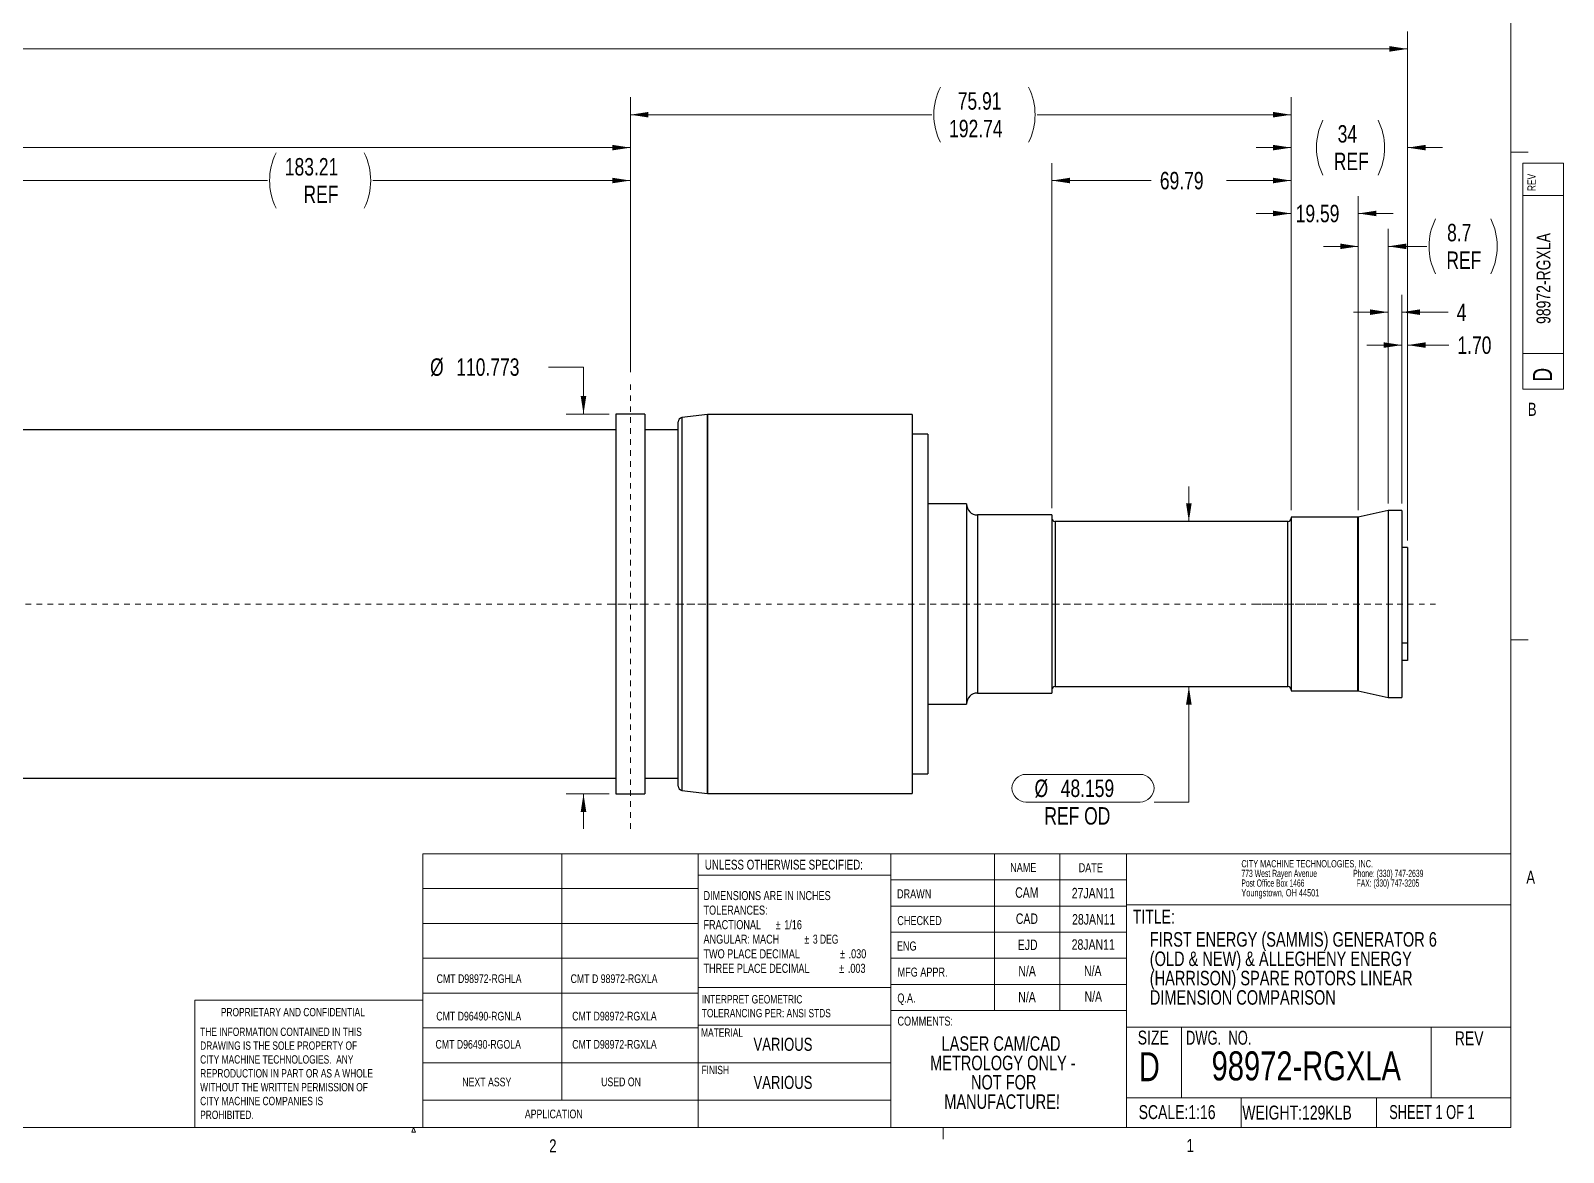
# Model space of a CAD drawing. Header units: millimetres. Extents: x -0.4 to 86.1, y -0.8 to 54.9.
# Drawn here: x 58.16 to 86.11, y 0.59 to 21.04 of the extents above; entities that cross this region are included whole.
import ezdxf

# ---------------------------------------------------------------- set-up
doc = ezdxf.new("R2010")
doc.units = ezdxf.units.MM
doc.linetypes.add('CENTERX2', pattern=[2.032, 1.27, -0.254, 0.254, -0.254])
doc.styles.add('SLDTEXTSTYLE0', font='TXT', dxfattribs={"width": 0.75})
doc.styles.add('SLDTEXTSTYLE1', font='TXT', dxfattribs={"width": 0.6875})
doc.styles.add('SLDTEXTSTYLE2', font='TXT', dxfattribs={"width": 0.694444})
doc.styles.add('SLDTEXTSTYLE3', font='TXT', dxfattribs={"width": 0.605})
doc.styles.add('SLDTEXTSTYLE4', font='TXT', dxfattribs={"width": 0.563689})
doc.styles.add('SLDTEXTSTYLE5', font='TXT', dxfattribs={"width": 0.553284})
doc.styles.add('SLDTEXTSTYLE6', font='TXT', dxfattribs={"width": 0.7})
doc.dimstyles.new('SLDDIMSTYLE0', dxfattribs={"dimtxt": 0.3175, "dimasz": 0.3302, "dimexe": 0, "dimexo": 0.0625, "dimgap": 0.079375, "dimtad": 0, "dimtih": 1, "dimtoh": 1, "dimlfac": 16, "dimrnd": 1e-09, "dimzin": 12, "dimdsep": 46, "dimtxsty": 'SLDTEXTSTYLE0', "dimsah": 1, "dimcen": 0.09, "dimadec": 0, "dimazin": 3, "dimtfac": 1, "dimtofl": 0, "dimtmove": 0, "dimatfit": 3, "dimfxl": 0, "dimfrac": 2, "dimtolj": 1, "dimtzin": 12, "dimarcsym": 0})
doc.dimstyles.new('SLDDIMSTYLE2', dxfattribs={"dimtxt": 0.3175, "dimasz": 0.3302, "dimexe": 0, "dimexo": 0.0625, "dimgap": 0.079375, "dimtad": 0, "dimtih": 1, "dimtoh": 1, "dimlfac": 16, "dimrnd": 1e-09, "dimzin": 12, "dimdsep": 46, "dimtxsty": 'SLDTEXTSTYLE0', "dimsah": 1, "dimcen": 0.09, "dimadec": 0, "dimazin": 3, "dimtfac": 1, "dimtmove": 0, "dimatfit": 0, "dimfxl": 0, "dimfrac": 2, "dimtolj": 1, "dimtzin": 12, "dimarcsym": 0})
doc.dimstyles.new('SLDDIMSTYLE3', dxfattribs={"dimtxt": 0.3175, "dimasz": 0.3302, "dimexe": 0, "dimexo": 0.0625, "dimgap": 0.079375, "dimtad": 0, "dimtih": 1, "dimtoh": 1, "dimdec": 1, "dimlfac": 16, "dimrnd": 1e-09, "dimzin": 12, "dimdsep": 46, "dimtxsty": 'SLDTEXTSTYLE0', "dimsah": 1, "dimcen": 0.09, "dimadec": 0, "dimazin": 3, "dimtfac": 1, "dimtdec": 1, "dimtofl": 0, "dimtmove": 0, "dimatfit": 3, "dimfxl": 0, "dimfrac": 2, "dimtolj": 1, "dimtzin": 12, "dimarcsym": 0})
doc.dimstyles.new('SLDDIMSTYLE4', dxfattribs={"dimtxt": 0.3175, "dimasz": 0.3302, "dimexe": 0, "dimexo": 0.0625, "dimgap": 0.079375, "dimtad": 0, "dimtih": 1, "dimtoh": 1, "dimdec": 1, "dimlfac": 16, "dimrnd": 1e-09, "dimzin": 12, "dimdsep": 46, "dimtxsty": 'SLDTEXTSTYLE0', "dimsah": 1, "dimcen": 0.09, "dimadec": 0, "dimazin": 3, "dimtfac": 1, "dimtmove": 0, "dimatfit": 0, "dimfxl": 0, "dimfrac": 2, "dimtolj": 1, "dimtzin": 12, "dimarcsym": 0})
doc.dimstyles.new('SLDDIMSTYLE5', dxfattribs={"dimtxt": 0.3175, "dimasz": 0.3302, "dimexe": 0, "dimexo": 0.0625, "dimgap": 0.079375, "dimtad": 0, "dimtih": 1, "dimtoh": 1, "dimlfac": 16, "dimrnd": 1e-09, "dimzin": 4, "dimdsep": 46, "dimtxsty": 'SLDTEXTSTYLE0', "dimsah": 1, "dimcen": 0.09, "dimadec": 0, "dimazin": 1, "dimtfac": 1, "dimtmove": 0, "dimatfit": 0, "dimfxl": 0, "dimfrac": 2, "dimtolj": 1, "dimtzin": 12, "dimarcsym": 0})
doc.dimstyles.new('SLDDIMSTYLE6', dxfattribs={"dimtxt": 0.3175, "dimasz": 0.3302, "dimexe": 0, "dimexo": 0.0625, "dimgap": 0.079375, "dimtad": 0, "dimtih": 1, "dimtoh": 1, "dimdec": 3, "dimlfac": 16, "dimrnd": 1e-09, "dimzin": 12, "dimdsep": 46, "dimtxsty": 'SLDTEXTSTYLE0', "dimsah": 1, "dimcen": 0.09, "dimadec": 0, "dimazin": 3, "dimtfac": 1, "dimtdec": 3, "dimtmove": 0, "dimatfit": 0, "dimfxl": 0, "dimfrac": 2, "dimtolj": 1, "dimtzin": 12, "dimarcsym": 0})
doc.dimstyles.new('SLDDIMSTYLE7', dxfattribs={"dimtxt": 0.3175, "dimasz": 0.3302, "dimexe": 0, "dimexo": 0.0625, "dimgap": 0.079375, "dimtad": 0, "dimtih": 1, "dimtoh": 1, "dimdec": 1, "dimlfac": 16, "dimrnd": 1e-09, "dimzin": 12, "dimdsep": 46, "dimtxsty": 'SLDTEXTSTYLE0', "dimsah": 1, "dimcen": 0.09, "dimadec": 0, "dimazin": 3, "dimtfac": 1, "dimtdec": 1, "dimtmove": 0, "dimatfit": 0, "dimfxl": 0, "dimfrac": 2, "dimtolj": 1, "dimtzin": 12, "dimarcsym": 0})
doc.dimstyles.new('SLDDIMSTYLE8', dxfattribs={"dimtxt": 0.3175, "dimasz": 0.3302, "dimexe": 0, "dimexo": 0.0625, "dimgap": 0.079375, "dimtad": 0, "dimtih": 1, "dimtoh": 1, "dimdec": 0, "dimlfac": 16, "dimrnd": 1e-09, "dimzin": 12, "dimdsep": 46, "dimtxsty": 'SLDTEXTSTYLE0', "dimsah": 1, "dimcen": 0.09, "dimadec": 0, "dimazin": 3, "dimtfac": 1, "dimtdec": 0, "dimtofl": 0, "dimtmove": 0, "dimatfit": 3, "dimfxl": 0, "dimfrac": 2, "dimtolj": 1, "dimtzin": 12, "dimarcsym": 0})

# ---------------------------------------------------------------- blocks, each defined once
blk = doc.blocks.new('SW_NOTE_0_1')
at = {"color": 0, "linetype": 'Continuous', "lineweight": 0, "char_height": 0.26458, "attachment_point": 1, "style": 'SLDTEXTSTYLE0'}
for s, insert in [('FIRST ENERGY (SAMMIS) GENERATOR 6', (0, 0.341)), ('(OLD & NEW) & ALLEGHENY ENERGY', (0, -0.012)), ('(HARRISON) SPARE ROTORS LINEAR', (0, -0.364)), ('DIMENSION COMPARISON', (0, -0.717))]:
    blk.add_mtext(s, dxfattribs=dict(at, insert=insert))
blk = doc.blocks.new('SW_NOTE_0_2')
at = {"color": 0, "linetype": 'Continuous', "lineweight": 0, "char_height": 0.13229, "attachment_point": 1}
for s, insert, style in [('CITY MACHINE TECHNOLOGIES, INC.', (0, 0.171), 'SLDTEXTSTYLE3'), ('773 West Rayen Avenue                   Phone: (330) 747-2639', (0, -0.006), 'SLDTEXTSTYLE4'), ('Post Office Box 1466                            FAX: (330) 747-3205', (0, -0.182), 'SLDTEXTSTYLE5'), ('Youngstown, OH 44501', (0, -0.359), 'SLDTEXTSTYLE3')]:
    blk.add_mtext(s, dxfattribs=dict(at, insert=insert, style=style))
blk = doc.blocks.new('SW_NOTE_0_3')
at = {"color": 0, "linetype": 'Continuous', "lineweight": 0, "char_height": 0.1524, "attachment_point": 1, "style": 'SLDTEXTSTYLE0'}
for s, insert in [('INTERPRET GEOMETRIC', (0, 0.196)), ('TOLERANCING PER: ANSI STDS', (0, -0.056))]:
    blk.add_mtext(s, dxfattribs=dict(at, insert=insert))
blk = doc.blocks.new('SW_NOTE_0_4')
at = {"color": 0, "linetype": 'Continuous', "lineweight": 0, "char_height": 0.1651, "attachment_point": 1}
for s, insert, style in [('DIMENSIONS ARE IN INCHES', (0, 0.213), 'SLDTEXTSTYLE0'), ('TOLERANCES:', (0, -0.052), 'SLDTEXTSTYLE0'), ('FRACTIONAL', (0, -0.317), 'SLDTEXTSTYLE0'), ('%%p', (1.315, -0.317), 'SLDTEXTSTYLE0'), ('1/16', (1.472, -0.317), 'SLDTEXTSTYLE0'), ('ANGULAR: MACH', (0, -0.582), 'SLDTEXTSTYLE0'), ('%%p', (1.837, -0.582), 'SLDTEXTSTYLE0'), ('3 DEG', (1.995, -0.582), 'SLDTEXTSTYLE6'), ('TWO PLACE DECIMAL', (0, -0.848), 'SLDTEXTSTYLE0'), ('THREE PLACE DECIMAL', (0, -1.113), 'SLDTEXTSTYLE0'), ('%%p', (2.488, -0.848), 'SLDTEXTSTYLE0'), ('.003', (2.631, -1.113), 'SLDTEXTSTYLE0'), ('.030', (2.645, -0.848), 'SLDTEXTSTYLE0'), ('%%p', (2.473, -1.113), 'SLDTEXTSTYLE0')]:
    blk.add_mtext(s, dxfattribs=dict(at, insert=insert, style=style))
blk = doc.blocks.new('SW_NOTE_0_5')
at = {"color": 0, "linetype": 'Continuous', "lineweight": 0, "char_height": 0.1524, "attachment_point": 1, "style": 'SLDTEXTSTYLE0'}
for s, insert in [('THE INFORMATION CONTAINED IN THIS', (0, 0.196)), ('DRAWING IS THE SOLE PROPERTY OF', (0, -0.056)), ('CITY MACHINE TECHNOLOGIES.  ANY', (0, -0.308)), ('REPRODUCTION IN PART OR AS A WHOLE', (0, -0.561)), ('WITHOUT THE WRITTEN PERMISSION OF', (0, -0.813)), ('CITY MACHINE COMPANIES IS', (0, -1.066)), ('PROHIBITED.', (0, -1.318))]:
    blk.add_mtext(s, dxfattribs=dict(at, insert=insert))
blk = doc.blocks.new('SW_NOTE_0_6')
at = {"color": 0, "linetype": 'Continuous', "lineweight": 0, "attachment_point": 2, "style": 'SLDTEXTSTYLE0'}
for s, insert, char_height in [('LASER CAM/CAD', (1.41, 0.341), 0.26458), ('METROLOGY ONLY -', (1.444, -0.012), 0.26458), ('NOT FOR', (1.459, -0.364), 0.2646), ('MANUFACTURE!', (1.429, -0.717), 0.26458)]:
    blk.add_mtext(s, dxfattribs=dict(at, insert=insert, char_height=char_height))
blk = doc.blocks.new('_D_66')
at = {"color": 7, "linetype": 'Continuous', "lineweight": 0}
for p, q in [((3.45, 13.567), (3.45, 21.024)), ((83.266, 11.745), (83.266, 21.024)), ((3.45, 20.706), (46.483, 20.706)), ((83.266, 20.706), (47.738, 20.706))]:
    blk.add_line(p, q, dxfattribs=at)
at = {"color": 7, "linetype": 'Continuous', "lineweight": 18}
for points in [[(3.45, 20.706), (3.781, 20.656), (3.781, 20.757)], [(83.266, 20.706), (82.936, 20.757), (82.936, 20.656)]]:
    blk.add_solid(points, dxfattribs=at)
at = {"color": 7, "linetype": 'Continuous', "lineweight": 18, "insert": (46.642, 20.864), "char_height": 0.3175, "attachment_point": 1, "style": 'SLDTEXTSTYLE0'}
blk.add_mtext('1277', dxfattribs=at)
blk = doc.blocks.new('_D_82')
at = {"color": 7, "linetype": 'Continuous', "lineweight": 0}
for p, q in [((57.646, 14.809), (57.646, 18.624)), ((69.097, 14.81), (69.097, 18.624)), ((57.646, 18.306), (62.479, 18.306)), ((69.097, 18.306), (64.403, 18.306))]:
    blk.add_line(p, q, dxfattribs=at)
at = {"color": 7, "linetype": 'Continuous', "lineweight": 18}
for centre, start, end in [((63.644, 18.306), 153.4349, 206.5651), ((63.238, 18.306), 333.4349, 26.5651)]:
    blk.add_arc(centre, 1.125, start, end, dxfattribs=at)
for points in [[(57.646, 18.306), (57.976, 18.256), (57.976, 18.357)], [(69.097, 18.306), (68.766, 18.357), (68.766, 18.256)]]:
    blk.add_solid(points, dxfattribs=at)
at = {"color": 7, "linetype": 'Continuous', "lineweight": 18, "char_height": 0.3175, "attachment_point": 1, "style": 'SLDTEXTSTYLE0'}
for s, insert in [('183.21', (62.797, 18.716)), ('REF', (63.137, 18.213))]:
    blk.add_mtext(s, dxfattribs=dict(at, insert=insert))
blk = doc.blocks.new('_D_83')
at = {"color": 7, "linetype": 'Continuous', "lineweight": 0}
for p, q in [((69.097, 14.81), (69.097, 19.824)), ((81.143, 12.297), (81.143, 19.824)), ((69.097, 19.506), (74.59, 19.506)), ((81.143, 19.506), (76.515, 19.506))]:
    blk.add_line(p, q, dxfattribs=at)
at = {"color": 7, "linetype": 'Continuous', "lineweight": 18}
for centre, start, end in [((75.755, 19.506), 153.4349, 206.5651), ((75.35, 19.506), 333.4349, 26.5651)]:
    blk.add_arc(centre, 1.125, start, end, dxfattribs=at)
for points in [[(69.097, 19.506), (69.427, 19.456), (69.427, 19.557)], [(81.143, 19.506), (80.813, 19.557), (80.813, 19.456)]]:
    blk.add_solid(points, dxfattribs=at)
at = {"color": 7, "linetype": 'Continuous', "lineweight": 18, "char_height": 0.3175, "attachment_point": 1, "style": 'SLDTEXTSTYLE0'}
for s, insert in [('75.91', (75.065, 19.916)), ('192.74', (74.908, 19.413))]:
    blk.add_mtext(s, dxfattribs=dict(at, insert=insert))
blk = doc.blocks.new('_D_84')
at = {"color": 7, "linetype": 'Continuous', "lineweight": 0}
for p, q in [((76.781, 12.336), (76.781, 18.624)), ((81.143, 12.297), (81.143, 18.624)), ((76.781, 18.306), (78.592, 18.306)), ((81.143, 18.306), (79.964, 18.306))]:
    blk.add_line(p, q, dxfattribs=at)
at = {"color": 7, "linetype": 'Continuous', "lineweight": 18}
for points in [[(76.781, 18.306), (77.111, 18.256), (77.111, 18.357)], [(81.143, 18.306), (80.813, 18.357), (80.813, 18.256)]]:
    blk.add_solid(points, dxfattribs=at)
at = {"color": 7, "linetype": 'Continuous', "lineweight": 18, "insert": (78.75, 18.464), "char_height": 0.3175, "attachment_point": 1, "style": 'SLDTEXTSTYLE0'}
blk.add_mtext('69.79', dxfattribs=at)
blk = doc.blocks.new('_D_85')
at = {"color": 7, "linetype": 'Continuous', "lineweight": 0}
for p, q in [((81.143, 12.297), (81.143, 18.024)), ((82.368, 12.298), (82.368, 18.024)), ((81.143, 17.706), (80.508, 17.706)), ((82.368, 17.706), (83.003, 17.706))]:
    blk.add_line(p, q, dxfattribs=at)
at = {"color": 7, "linetype": 'Continuous', "lineweight": 18}
for points in [[(81.143, 17.706), (80.813, 17.757), (80.813, 17.656)], [(82.368, 17.706), (82.698, 17.656), (82.698, 17.757)]]:
    blk.add_solid(points, dxfattribs=at)
at = {"color": 7, "linetype": 'Continuous', "lineweight": 18, "insert": (81.226, 17.864), "char_height": 0.3175, "attachment_point": 1, "style": 'SLDTEXTSTYLE0'}
blk.add_mtext('19.59', dxfattribs=at)
blk = doc.blocks.new('_D_86')
at = {"color": 7, "linetype": 'Continuous', "lineweight": 0}
for p, q in [((82.368, 12.298), (82.368, 17.424)), ((82.912, 12.418), (82.912, 17.424)), ((82.368, 17.106), (81.733, 17.106)), ((82.912, 17.106), (83.617, 17.106))]:
    blk.add_line(p, q, dxfattribs=at)
at = {"color": 7, "linetype": 'Continuous', "lineweight": 18}
for centre, start, end in [((84.782, 17.106), 153.4349, 206.5651), ((83.775, 17.106), 333.4349, 26.5651)]:
    blk.add_arc(centre, 1.125, start, end, dxfattribs=at)
for points in [[(82.368, 17.106), (82.037, 17.157), (82.037, 17.056)], [(82.912, 17.106), (83.242, 17.056), (83.242, 17.157)]]:
    blk.add_solid(points, dxfattribs=at)
at = {"color": 7, "linetype": 'Continuous', "lineweight": 18, "char_height": 0.3175, "attachment_point": 1, "style": 'SLDTEXTSTYLE0'}
for s, insert in [('8.7', (83.986, 17.516)), ('REF', (83.974, 17.013))]:
    blk.add_mtext(s, dxfattribs=dict(at, insert=insert))
blk = doc.blocks.new('_D_87')
at = {"color": 7, "linetype": 'Continuous', "lineweight": 0}
for p, q in [((82.912, 12.418), (82.912, 16.224)), ((83.16, 12.418), (83.16, 16.224)), ((82.912, 15.906), (82.277, 15.906)), ((83.16, 15.906), (84.003, 15.906))]:
    blk.add_line(p, q, dxfattribs=at)
at = {"color": 7, "linetype": 'Continuous', "lineweight": 18}
for points in [[(82.912, 15.906), (82.582, 15.957), (82.582, 15.856)], [(83.16, 15.906), (83.49, 15.856), (83.49, 15.957)]]:
    blk.add_solid(points, dxfattribs=at)
at = {"color": 7, "linetype": 'Continuous', "lineweight": 18, "insert": (84.162, 16.064), "char_height": 0.318, "attachment_point": 1, "style": 'SLDTEXTSTYLE0'}
blk.add_mtext('4', dxfattribs=at)
blk = doc.blocks.new('_D_88')
at = {"color": 7, "linetype": 'Continuous', "lineweight": 0}
for p, q in [((83.16, 12.418), (83.16, 15.624)), ((83.266, 11.745), (83.266, 15.624)), ((83.16, 15.306), (82.525, 15.306)), ((83.266, 15.306), (84.016, 15.306))]:
    blk.add_line(p, q, dxfattribs=at)
at = {"color": 7, "linetype": 'Continuous', "lineweight": 18}
for points in [[(83.16, 15.306), (82.83, 15.357), (82.83, 15.256)], [(83.266, 15.306), (83.596, 15.256), (83.596, 15.357)]]:
    blk.add_solid(points, dxfattribs=at)
at = {"color": 7, "linetype": 'Continuous', "lineweight": 18, "insert": (84.175, 15.464), "char_height": 0.3175, "attachment_point": 1, "style": 'SLDTEXTSTYLE0'}
blk.add_mtext('1.70', dxfattribs=at)
blk = doc.blocks.new('_D_96')
at = {"color": 7, "linetype": 'Continuous', "lineweight": 0}
for p, q in [((67.607, 14.906), (68.242, 14.906)), ((68.242, 14.906), (68.242, 14.048)), ((68.707, 14.048), (67.924, 14.048)), ((68.707, 7.124), (67.924, 7.124)), ((68.242, 7.124), (68.242, 6.489))]:
    blk.add_line(p, q, dxfattribs=at)
at = {"color": 7, "linetype": 'Continuous', "lineweight": 18}
for points in [[(68.242, 14.048), (68.293, 14.378), (68.191, 14.378)], [(68.242, 7.124), (68.191, 6.794), (68.293, 6.794)]]:
    blk.add_solid(points, dxfattribs=at)
at = {"color": 7, "linetype": 'Continuous', "lineweight": 18, "char_height": 0.3175, "attachment_point": 1, "style": 'SLDTEXTSTYLE0'}
for s, insert in [('%%c', (65.445, 15.064)), ('110.773', (65.923, 15.064))]:
    blk.add_mtext(s, dxfattribs=dict(at, insert=insert))
blk = doc.blocks.new('_D_97')
at = {"color": 7, "linetype": 'Continuous', "lineweight": 0}
for p, q in [((79.278, 12.091), (79.278, 12.726)), ((79.278, 6.976), (79.278, 9.081)), ((76.306, 7.479), (78.391, 7.479)), ((76.306, 6.976), (78.391, 6.976)), ((78.643, 6.976), (79.278, 6.976))]:
    blk.add_line(p, q, dxfattribs=at)
at = {"color": 7, "linetype": 'Continuous', "lineweight": 18}
for centre, start, end in [((76.306, 7.228), 90, 270), ((78.391, 7.228), 270, 90)]:
    blk.add_arc(centre, 0.252, start, end, dxfattribs=at)
for points in [[(79.278, 12.091), (79.329, 12.421), (79.227, 12.421)], [(79.278, 9.081), (79.227, 8.751), (79.329, 8.751)]]:
    blk.add_solid(points, dxfattribs=at)
at = {"color": 7, "linetype": 'Continuous', "lineweight": 18, "char_height": 0.3175, "attachment_point": 1, "style": 'SLDTEXTSTYLE0'}
for s, insert in [('%%c', (76.465, 7.385)), ('48.159', (76.943, 7.385)), ('REF OD', (76.644, 6.882))]:
    blk.add_mtext(s, dxfattribs=dict(at, insert=insert))
blk = doc.blocks.new('_D_100')
at = {"color": 7, "linetype": 'Continuous', "lineweight": 0}
for p, q in [((36.498, 14.81), (36.498, 19.224)), ((69.097, 14.81), (69.097, 19.224)), ((36.498, 18.906), (50.876, 18.906)), ((69.097, 18.906), (52.249, 18.906))]:
    blk.add_line(p, q, dxfattribs=at)
at = {"color": 7, "linetype": 'Continuous', "lineweight": 18}
for points in [[(36.498, 18.906), (36.828, 18.856), (36.828, 18.957)], [(69.097, 18.906), (68.766, 18.957), (68.766, 18.856)]]:
    blk.add_solid(points, dxfattribs=at)
at = {"color": 7, "linetype": 'Continuous', "lineweight": 18, "insert": (51.035, 19.064), "char_height": 0.3175, "attachment_point": 1, "style": 'SLDTEXTSTYLE0'}
blk.add_mtext('521.6', dxfattribs=at)
blk = doc.blocks.new('_D_101')
at = {"color": 7, "linetype": 'Continuous', "lineweight": 0}
for p, q in [((81.143, 12.297), (81.143, 19.224)), ((83.266, 11.745), (83.266, 19.224)), ((81.143, 18.906), (80.508, 18.906)), ((83.266, 18.906), (83.901, 18.906))]:
    blk.add_line(p, q, dxfattribs=at)
at = {"color": 7, "linetype": 'Continuous', "lineweight": 18}
for centre, start, end in [((82.729, 18.906), 153.4349, 206.5651), ((81.722, 18.906), 333.4349, 26.5651)]:
    blk.add_arc(centre, 1.125, start, end, dxfattribs=at)
for points in [[(81.143, 18.906), (80.813, 18.957), (80.813, 18.856)], [(83.266, 18.906), (83.596, 18.856), (83.596, 18.957)]]:
    blk.add_solid(points, dxfattribs=at)
at = {"color": 7, "linetype": 'Continuous', "lineweight": 18, "char_height": 0.3175, "attachment_point": 1, "style": 'SLDTEXTSTYLE0'}
for s, insert in [('34', (81.991, 19.316)), ('REF', (81.921, 18.813))]:
    blk.add_mtext(s, dxfattribs=dict(at, insert=insert))

msp = doc.modelspace()

# ---------------------------------------------------------------- linework, layer by layer
at = {"color": 7, "linetype": 'Continuous', "lineweight": 18}
for p, q in [((85.148115, 1.042926), (85.148115, 54.382926)), ((85.148115, 18.822926), (85.465615, 18.822926)), ((85.369572, 18.622128), (86.105659, 18.622128)), ((85.369572, 18.622128), (85.369572, 14.500732)), ((86.105659, 18.622128), (86.105659, 14.500732)), ((86.105659, 18.032509), (85.369572, 18.032509)), ((85.369572, 15.151137), (86.105659, 15.151137)), ((85.369572, 14.500732), (86.105659, 14.500732)), ((85.148115, 9.932926), (85.465615, 9.932926)), ((65.313528, 6.03237), (85.148115, 6.03237)), ((65.313528, 1.042926), (65.313528, 6.03237)), ((67.848398, 6.03237), (67.848398, 1.541464)), ((70.335488, 1.042926), (70.335488, 6.03237)), ((73.844374, 6.03237), (73.844374, 1.042926)), ((75.734123, 6.03237), (75.734123, 3.17487)), ((76.924182, 6.03237), (76.924182, 3.17487)), ((78.140966, 6.03237), (78.140966, 1.042926)), ((73.844374, 5.640347), (70.335488, 5.640347)), ((65.313528, 5.39737), (70.335488, 5.39737)), ((73.844374, 5.55612), (78.140966, 5.55612)), ((73.844374, 5.07987), (78.140966, 5.07987)), ((78.140966, 5.099807), (85.148115, 5.099807)), ((65.313528, 4.76237), (70.335488, 4.76237)), ((73.844374, 4.60362), (78.140966, 4.60362)), ((65.313528, 4.12737), (70.335488, 4.12737)), ((78.140966, 4.12737), (73.844374, 4.12737)), ((78.140966, 3.65112), (73.844374, 3.65112)), ((61.155017, 1.042926), (61.155017, 3.36537)), ((65.313528, 3.36537), (61.155017, 3.36537)), ((65.313528, 3.49237), (70.335488, 3.49237)), ((70.335488, 3.592383), (73.844374, 3.592383)), ((78.140966, 3.17487), (73.844374, 3.17487)), ((65.313528, 2.85737), (70.335488, 2.85737)), ((70.335488, 2.906583), (73.844374, 2.906583)), ((78.140966, 2.871378), (85.148115, 2.871378)), ((79.14565, 2.871378), (79.14565, 1.583656)), ((83.695399, 2.871378), (83.695399, 1.583656)), ((65.313528, 2.22237), (70.335488, 2.22237)), ((70.335488, 2.220783), (73.844374, 2.220783)), ((65.313528, 1.541464), (73.844374, 1.541464)), ((78.140966, 1.583656), (85.148115, 1.583656)), ((80.231733, 1.583656), (80.231733, 1.042926)), ((82.70039, 1.583656), (82.70039, 1.042926)), ((85.148115, 1.042926), (1.328115, 1.042926)), ((65.111322, 0.95511), (65.14498, 1.042926)), ((65.176869, 0.95511), (65.111322, 0.95511)), ((65.14498, 1.042926), (65.176869, 0.95511)), ((74.797615, 1.042926), (74.797615, 0.827536))]:
    msp.add_line(p, q, dxfattribs=at)
at = {"color": 7, "linetype": 'CENTERX2', "lineweight": 18, "ltscale": 0.0625}
for p, q in [((69.096528, 6.489189), (69.096528, 14.682531)), ((57.270526, 10.58586), (69.468972, 10.58586)), ((68.724085, 10.58586), (70.602177, 10.58586)), ((74.869821, 10.58586), (69.870282, 10.58586)), ((75.859532, 10.58586), (73.883047, 10.58586)), ((74.78797, 10.58586), (77.416028, 10.58586)), ((81.717629, 10.58586), (76.206353, 10.58586)), ((82.994011, 10.58586), (80.507954, 10.58586)), ((82.276731, 10.58586), (83.79481, 10.58586))]:
    msp.add_line(p, q, dxfattribs=at)
at = {"color": 7, "linetype": 'Continuous', "lineweight": 25}
for p, q in [((69.359084, 14.047531), (68.833973, 14.047531)), ((68.833973, 14.047531), (68.833973, 7.124189)), ((69.359084, 14.047531), (69.359084, 7.124189)), ((70.50062, 14.039231), (70.037224, 13.984401)), ((74.234821, 14.039506), (70.505281, 14.039506)), ((74.234821, 14.039506), (74.234821, 7.132214)), ((68.833973, 13.764043), (57.905527, 13.764043)), ((69.967176, 13.764043), (69.359084, 13.764043)), ((69.967176, 7.266144), (69.967176, 13.905576)), ((74.518047, 13.681334), (74.234821, 13.681334)), ((74.518047, 13.681334), (74.518047, 7.490385)), ((75.224532, 12.411977), (74.518047, 12.411977)), ((75.224532, 12.411977), (75.224532, 8.759743)), ((76.781027, 12.209086), (75.422971, 12.209086)), ((76.781027, 12.209086), (76.781027, 8.962633)), ((81.082629, 12.090842), (76.841353, 12.090842)), ((82.359009, 12.169597), (81.142955, 12.169597)), ((81.142955, 12.169597), (81.142955, 9.002122)), ((82.911728, 12.290819), (82.36758, 12.170533)), ((83.159809, 12.290819), (82.911728, 12.290819)), ((82.911728, 12.290819), (82.911728, 8.880901)), ((83.159809, 12.290819), (83.159809, 8.880901)), ((83.265905, 11.617514), (83.159809, 11.617514)), ((83.265905, 11.617514), (83.265905, 9.874547)), ((83.265905, 9.874547), (83.159809, 9.874547)), ((83.265905, 9.874547), (83.265905, 9.554302)), ((83.265905, 9.554302), (83.159809, 9.554302)), ((75.422971, 8.962633), (76.781027, 8.962633)), ((76.841353, 9.080878), (81.082629, 9.080878)), ((81.142955, 9.002122), (82.359009, 9.002122)), ((82.36758, 9.001186), (82.911728, 8.880901)), ((74.518047, 8.759743), (75.224532, 8.759743)), ((82.911728, 8.880901), (83.159809, 8.880901)), ((57.905527, 7.407677), (68.833973, 7.407677)), ((69.359084, 7.407677), (69.967176, 7.407677)), ((74.234821, 7.490385), (74.518047, 7.490385)), ((68.833973, 7.124189), (69.359084, 7.124189)), ((70.037224, 7.187319), (70.50062, 7.132488)), ((70.505281, 7.132214), (74.234821, 7.132214))]:
    msp.add_line(p, q, dxfattribs=at)
at = {"color": 8, "linetype": 'Continuous', "lineweight": 25}
for p, q in [((70.037224, 13.984401), (70.037224, 7.187319)), ((70.50062, 7.132488), (70.50062, 14.039231)), ((70.505281, 14.039506), (70.505281, 10.58586)), ((75.422971, 12.209086), (75.422971, 8.962633)), ((76.841353, 12.090842), (76.841353, 9.080878)), ((81.082629, 9.080878), (81.082629, 12.090842)), ((82.359009, 9.002122), (82.359009, 12.169597)), ((82.36758, 12.170533), (82.36758, 10.58586)), ((70.505281, 10.58586), (70.505281, 7.132214)), ((82.36758, 10.58586), (82.36758, 9.001186))]:
    msp.add_line(p, q, dxfattribs=at)
at = {"color": 7, "linetype": 'Continuous', "lineweight": 25}
for centre, radius, start, end in [((70.046552, 13.905576), 0.079375, 96.7479785, 180), ((70.505282, 13.999818), 0.039688, 90, 96.7479785), ((75.42297, 12.407524), 0.198438, 180, 270), ((76.841353, 12.151167), 0.060325, 180, 270), ((81.082629, 12.151167), 0.060325, 270, 0), ((82.359011, 12.209285), 0.039688, 270, 282.4648663), ((75.42297, 8.764196), 0.198437, 90, 180), ((76.841353, 9.020553), 0.060325, 90, 180), ((81.082629, 9.020553), 0.060325, 0, 90), ((82.359011, 8.962435), 0.039688, 77.5351337, 90), ((70.046552, 7.266144), 0.079375, 180, 263.2520215), ((70.505282, 7.171901), 0.039688, 263.2520215, 270)]:
    msp.add_arc(centre, radius, start, end, dxfattribs=at)

# ---------------------------------------------------------------- block references
at = {"color": 7, "linetype": 'Continuous', "lineweight": 0}
for name, p in [('SW_NOTE_0_2', (80.236173, 5.746129)), ('SW_NOTE_0_4', (70.429848, 5.139549)), ('SW_NOTE_0_1', (78.565909, 4.262239)), ('SW_NOTE_0_3', (70.39901, 3.259282)), ('SW_NOTE_0_5', (61.253557, 2.666687)), ('SW_NOTE_0_6', (74.444126, 2.363151))]:
    msp.add_blockref(name, p, dxfattribs=at)

# ---------------------------------------------------------------- texts
at = {"color": 7, "linetype": 'Continuous', "lineweight": 0, "rotation": 90, "style": 'SLDTEXTSTYLE0'}
for s, insert, char_height, attachment_point in [('REV', (85.451051, 18.113701), 0.1524, 1), ('98972-RGXLA', (85.616674, 16.520358), 0.254, 2), ('D', (85.550738, 14.638112), 0.35, 1)]:
    msp.add_mtext(s, dxfattribs=dict(at, insert=insert, char_height=char_height, attachment_point=attachment_point))
at = {"color": 7, "linetype": 'Continuous', "lineweight": 0}
for s, insert, char_height, attachment_point, style in [('B', (85.458417, 14.254348), 0.238125, 1, 'SLDTEXTSTYLE0'), ('UNLESS OTHERWISE SPECIFIED:', (70.453912, 5.92283), 0.1778, 1, 'SLDTEXTSTYLE0'), ('NAME', (76.020499, 5.865225), 0.1651, 1, 'SLDTEXTSTYLE0'), ('DATE', (77.269604, 5.860815), 0.1651, 1, 'SLDTEXTSTYLE0'), ('A', (85.430494, 5.723691), 0.238125, 1, 'SLDTEXTSTYLE0'), ('DRAWN', (73.95777, 5.3852), 0.1651, 1, 'SLDTEXTSTYLE0'), ('CAM', (76.32422, 5.420761), 0.1905, 2, 'SLDTEXTSTYLE0'), ('27JAN11', (77.536578, 5.410609), 0.1905, 2, 'SLDTEXTSTYLE0'), ('CHECKED', (73.963183, 4.896606), 0.1651, 1, 'SLDTEXTSTYLE0'), ('CAD', (76.325805, 4.943959), 0.1905, 2, 'SLDTEXTSTYLE0'), ('28JAN11', (77.542509, 4.93185), 0.1905, 2, 'SLDTEXTSTYLE0'), ('TITLE:', (78.257459, 5.012222), 0.254, 1, 'SLDTEXTSTYLE0'), ('28JAN11', (77.53489, 4.472521), 0.1905, 2, 'SLDTEXTSTYLE0'), ('ENG', (73.955834, 4.433005), 0.1651, 1, 'SLDTEXTSTYLE0'), ('EJD', (76.339764, 4.468273), 0.1905, 2, 'SLDTEXTSTYLE0'), ('MFG APPR.', (73.968403, 3.957473), 0.1651, 1, 'SLDTEXTSTYLE0'), ('N/A', (76.329796, 3.98912), 0.1905, 2, 'SLDTEXTSTYLE0'), ('N/A', (77.52679, 3.993368), 0.1905, 2, 'SLDTEXTSTYLE0'), ('CMT D98972-RGHLA', (65.564714, 3.834186), 0.15875, 1, 'SLDTEXTSTYLE0'), ('CMT D 98972-RGXLA', (68.007482, 3.834186), 0.15875, 1, 'SLDTEXTSTYLE0'), ('Q.A.', (73.964277, 3.48523), 0.1651, 1, 'SLDTEXTSTYLE0'), ('N/A', (76.32797, 3.514477), 0.1905, 2, 'SLDTEXTSTYLE0'), ('N/A', (77.535869, 3.524177), 0.1905, 2, 'SLDTEXTSTYLE0'), ('PROPRIETARY AND CONFIDENTIAL', (61.631073, 3.221215), 0.1524, 1, 'SLDTEXTSTYLE0'), ('CMT D96490-RGNLA', (65.558632, 3.151672), 0.15875, 1, 'SLDTEXTSTYLE0'), ('CMT D98972-RGXLA', (68.036733, 3.151672), 0.15875, 1, 'SLDTEXTSTYLE0'), ('MATERIAL', (70.386135, 2.848227), 0.1524, 1, 'SLDTEXTSTYLE0'), ('COMMENTS:', (73.966496, 3.063796), 0.1651, 1, 'SLDTEXTSTYLE0'), ('SIZE', (78.346074, 2.808729), 0.254, 1, 'SLDTEXTSTYLE0'), ('DWG.  NO.', (79.226181, 2.805176), 0.254, 1, 'SLDTEXTSTYLE2'), ('REV', (84.126606, 2.795254), 0.254, 1, 'SLDTEXTSTYLE0'), ('CMT D96490-RGOLA', (65.544154, 2.637304), 0.15875, 1, 'SLDTEXTSTYLE0'), ('CMT D98972-RGXLA', (68.036733, 2.637304), 0.15875, 1, 'SLDTEXTSTYLE0'), ('VARIOUS', (71.341039, 2.677901), 0.238125, 1, 'SLDTEXTSTYLE0'), ('D', (78.366115, 2.414771), 0.529167, 1, 'SLDTEXTSTYLE0'), ('98972-RGXLA', (81.419017, 2.429625), 0.52916667, 2, 'SLDTEXTSTYLE0'), ('FINISH', (70.393085, 2.166749), 0.1524, 1, 'SLDTEXTSTYLE0'), ('VARIOUS', (71.341039, 1.982869), 0.238125, 1, 'SLDTEXTSTYLE0'), ('NEXT ASSY', (66.032265, 1.950052), 0.15875, 1, 'SLDTEXTSTYLE0'), ('USED ON', (68.563525, 1.952683), 0.15875, 1, 'SLDTEXTSTYLE0'), ('SCALE:1:16', (78.36298, 1.449391), 0.254, 1, 'SLDTEXTSTYLE0'), ('WEIGHT:129KLB', (80.252118, 1.440698), 0.254, 1, 'SLDTEXTSTYLE0'), ('SHEET 1 OF 1', (82.931205, 1.450217), 0.254, 1, 'SLDTEXTSTYLE1'), ('APPLICATION', (67.173076, 1.367883), 0.15875, 1, 'SLDTEXTSTYLE0'), ('2', (67.617038, 0.826825), 0.238125, 1, 'SLDTEXTSTYLE0'), ('1', (79.236412, 0.833406), 0.238125, 1, 'SLDTEXTSTYLE0')]:
    msp.add_mtext(s, dxfattribs=dict(at, insert=insert, char_height=char_height, attachment_point=attachment_point, style=style))

# ---------------------------------------------------------------- dimensions: what is measured, and where the dimension line sits
at = {"color": 7, "linetype": 'Continuous', "lineweight": 18}
for base, p1, p2, dimstyle, picture, middle in [((83.265902, 20.706484), (3.450482, 13.439732), (83.265902, 11.617514), 'SLDDIMSTYLE8', '_D_66', (47.110753, 20.706484)), ((69.096528, 18.906484), (36.49766, 14.683324), (69.096528, 14.682531), 'SLDDIMSTYLE3', '_D_100', (51.562725, 18.906484)), ((81.142954, 18.306484), (76.781028, 12.209086), (81.142954, 12.169597), 'SLDDIMSTYLE0', '_D_84', (79.27789, 18.306484)), ((82.367577, 17.706484), (81.142954, 12.169597), (82.367577, 12.170533), 'SLDDIMSTYLE2', '_D_85', (81.753311, 17.706484)), ((83.15981, 15.906484), (82.911731, 12.290819), (83.15981, 12.290819), 'SLDDIMSTYLE7', '_D_87', (84.278737, 15.906484)), ((83.265902, 15.306484), (83.15981, 12.290819), (83.265902, 11.617514), 'SLDDIMSTYLE5', '_D_88', (84.584934, 15.306484))]:
    dim = msp.add_linear_dim(base=base, p1=p1, p2=p2, dimstyle=dimstyle, dxfattribs=at)
    dim.commit()
    dim.dimension.update_dxf_attribs({"geometry": picture, "text_midpoint": middle, "dimtype": 160})
for base, p1, p2, text, dimstyle, picture, middle in [((81.142954, 19.506484), (69.096528, 14.682531), (81.142954, 12.169597), '(75.91\\P<>)', 'SLDDIMSTYLE0', '_D_83', (75.552564, 19.506484)), ((83.265902, 18.906484), (81.142954, 12.169597), (83.265902, 11.617514), '(<>\\PREF)', 'SLDDIMSTYLE7', '_D_101', (82.225189, 18.906484)), ((69.096528, 18.306484), (57.645843, 14.682483), (69.096528, 14.682531), '(<>\\PREF)', 'SLDDIMSTYLE0', '_D_82', (63.441226, 18.306484)), ((82.911731, 17.106484), (82.367577, 12.170533), (82.911731, 12.290819), '(<>\\PREF)', 'SLDDIMSTYLE4', '_D_86', (84.278737, 17.106484))]:
    dim = msp.add_linear_dim(base=base, p1=p1, p2=p2, text=text, dimstyle=dimstyle, dxfattribs=at)
    dim.commit()
    dim.dimension.update_dxf_attribs({"geometry": picture, "text_midpoint": middle, "dimtype": 160})
for base, p1, p2, text, picture, middle in [((68.241867, 14.047531), (68.833972, 7.124189), (68.833972, 14.047531), '%%c<>', '_D_96', (68.241867, 14.906273)), ((79.27789, 12.090842), (81.082629, 9.080878), (81.082629, 12.090842), '%%c<>\\PREF OD', '_D_97', (79.27789, 6.976136))]:
    dim = msp.add_linear_dim(base=base, p1=p1, p2=p2, angle=90, text=text, dimstyle='SLDDIMSTYLE6', dxfattribs=at)
    dim.commit()
    dim.dimension.update_dxf_attribs({"geometry": picture, "text_midpoint": middle, "dimtype": 160})

doc.saveas('drawing.dxf')
